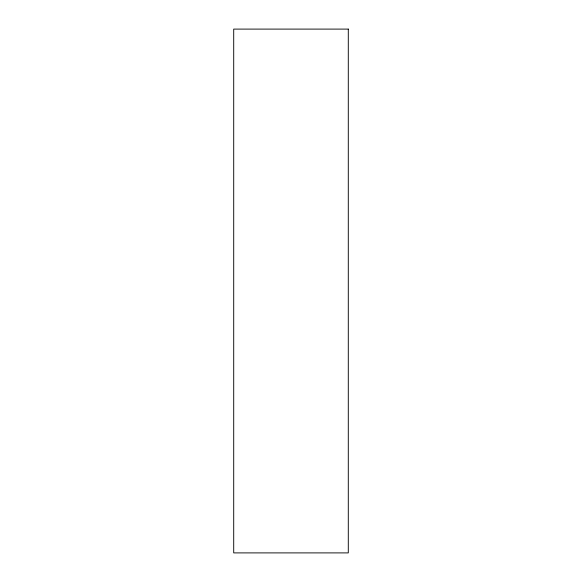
<?xml version="1.0" encoding="UTF-8"?>
<svg xmlns="http://www.w3.org/2000/svg" width="582" height="582" viewBox="0 0 582 582"><rect width="100%" height="100%" fill="white"/><g stroke="black" fill="none" stroke-linecap="round" stroke-linejoin="round"><path stroke-width="0.87" d="M348.291 29.1L233.709 29.1L233.709 552.9L348.291 552.9L348.291 29.1"/></g></svg>
